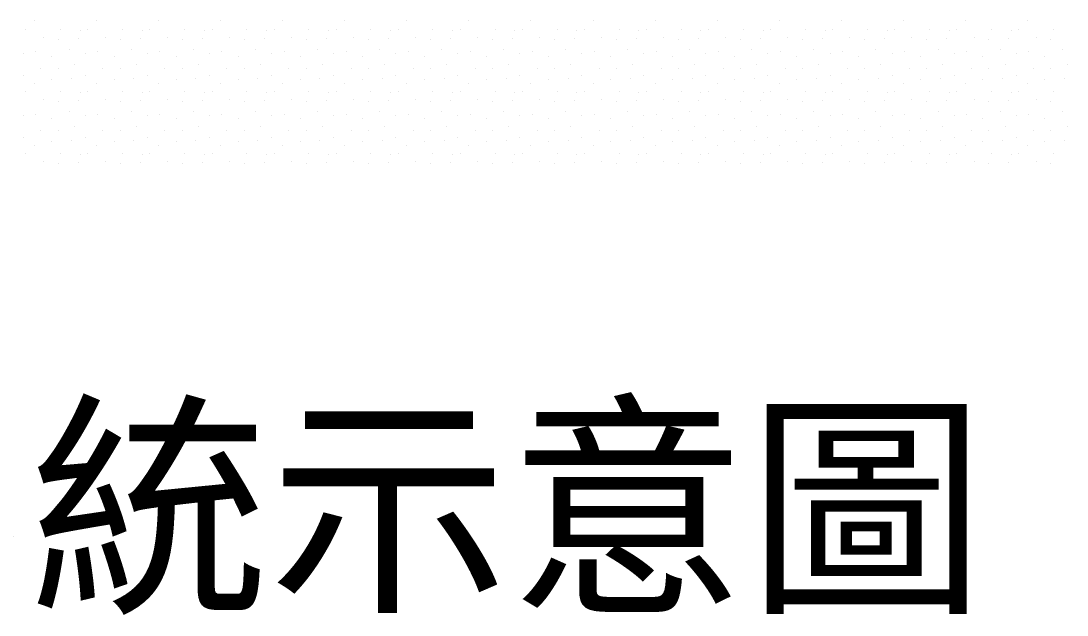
# Model space of a CAD drawing. Header units: millimetres. Extents: x 4664 to 8864, y -38 to 2932.
# Drawn here: x 7014.9 to 7194, y 546.8 to 648.5 of the extents above; entities that cross this region are included whole.
import ezdxf

# ---------------------------------------------------------------- set-up
doc = ezdxf.new("R2010")
doc.units = ezdxf.units.MM
doc.styles.add('微軟正黑體-30', font='Microsoft JhengHei.ttf', dxfattribs={"height": 30})

msp = doc.modelspace()

# ---------------------------------------------------------------- linework, layer by layer
at = {"lineweight": 5}
for p, q in [((7017.25, 648.52), (7017.25, 648.52)), ((7027.87, 648.52), (7027.87, 648.52)), ((7038.5, 648.52), (7038.5, 648.52)), ((7049.12, 648.52), (7049.12, 648.52)), ((7059.75, 648.52), (7059.75, 648.52)), ((7070.37, 648.52), (7070.37, 648.52)), ((7081, 648.52), (7081, 648.52)), ((7091.62, 648.52), (7091.62, 648.52)), ((7102.25, 648.52), (7102.25, 648.52)), ((7112.87, 648.52), (7112.87, 648.52)), ((7123.5, 648.52), (7123.5, 648.52)), ((7134.12, 648.52), (7134.12, 648.52)), ((7144.75, 648.52), (7144.75, 648.52)), ((7155.37, 648.52), (7155.37, 648.52)), ((7166, 648.52), (7166, 648.52)), ((7176.62, 648.52), (7176.62, 648.52)), ((7187.25, 648.52), (7187.25, 648.52)), ((7015.76, 647.03), (7015.76, 647.03)), ((7021.71, 647.03), (7021.71, 647.03)), ((7025.11, 646.82), (7025.11, 646.82)), ((7026.39, 647.03), (7026.39, 647.03)), ((7032.34, 647.03), (7032.34, 647.03)), ((7035.74, 646.82), (7035.74, 646.82)), ((7037.01, 647.03), (7037.01, 647.03)), ((7042.96, 647.03), (7042.96, 647.03)), ((7046.36, 646.82), (7046.36, 646.82)), ((7047.64, 647.03), (7047.64, 647.03)), ((7053.59, 647.03), (7053.59, 647.03)), ((7056.99, 646.82), (7056.99, 646.82)), ((7058.26, 647.03), (7058.26, 647.03)), ((7064.21, 647.03), (7064.21, 647.03)), ((7067.61, 646.82), (7067.61, 646.82)), ((7068.89, 647.03), (7068.89, 647.03)), ((7074.84, 647.03), (7074.84, 647.03)), ((7078.24, 646.82), (7078.24, 646.82)), ((7079.51, 647.03), (7079.51, 647.03)), ((7085.46, 647.03), (7085.46, 647.03)), ((7088.86, 646.82), (7088.86, 646.82)), ((7090.14, 647.03), (7090.14, 647.03)), ((7096.09, 647.03), (7096.09, 647.03)), ((7099.49, 646.82), (7099.49, 646.82)), ((7100.76, 647.03), (7100.76, 647.03)), ((7106.71, 647.03), (7106.71, 647.03)), ((7110.11, 646.82), (7110.11, 646.82)), ((7111.39, 647.03), (7111.39, 647.03)), ((7117.34, 647.03), (7117.34, 647.03)), ((7120.73, 646.82), (7120.73, 646.82)), ((7122.01, 647.03), (7122.01, 647.03)), ((7127.96, 647.03), (7127.96, 647.03)), ((7131.36, 646.82), (7131.36, 646.82)), ((7132.63, 647.03), (7132.63, 647.03)), ((7138.58, 647.03), (7138.58, 647.03)), ((7141.98, 646.82), (7141.98, 646.82)), ((7143.26, 647.03), (7143.26, 647.03)), ((7149.21, 647.03), (7149.21, 647.03)), ((7152.61, 646.82), (7152.61, 646.82)), ((7153.88, 647.03), (7153.88, 647.03)), ((7159.83, 647.03), (7159.83, 647.03)), ((7163.23, 646.82), (7163.23, 646.82)), ((7164.51, 647.03), (7164.51, 647.03)), ((7170.46, 647.03), (7170.46, 647.03)), ((7173.86, 646.82), (7173.86, 646.82)), ((7175.13, 647.03), (7175.13, 647.03)), ((7181.08, 647.03), (7181.08, 647.03)), ((7184.48, 646.82), (7184.48, 646.82)), ((7185.76, 647.03), (7185.76, 647.03)), ((7191.71, 647.03), (7191.71, 647.03)), ((7018.74, 645.76), (7018.74, 645.76)), ((7021.29, 645.33), (7021.29, 645.33)), ((7024.69, 645.54), (7024.69, 645.54)), ((7029.36, 645.76), (7029.36, 645.76)), ((7031.91, 645.33), (7031.91, 645.33)), ((7035.31, 645.54), (7035.31, 645.54)), ((7039.99, 645.76), (7039.99, 645.76)), ((7042.54, 645.33), (7042.54, 645.33)), ((7045.94, 645.54), (7045.94, 645.54)), ((7050.61, 645.76), (7050.61, 645.76)), ((7053.16, 645.33), (7053.16, 645.33)), ((7056.56, 645.54), (7056.56, 645.54)), ((7061.24, 645.76), (7061.24, 645.76)), ((7063.79, 645.33), (7063.79, 645.33)), ((7067.19, 645.54), (7067.19, 645.54)), ((7071.86, 645.76), (7071.86, 645.76)), ((7074.41, 645.33), (7074.41, 645.33)), ((7077.81, 645.54), (7077.81, 645.54)), ((7082.49, 645.76), (7082.49, 645.76)), ((7085.04, 645.33), (7085.04, 645.33)), ((7088.44, 645.54), (7088.44, 645.54)), ((7093.11, 645.76), (7093.11, 645.76)), ((7095.66, 645.33), (7095.66, 645.33)), ((7099.06, 645.54), (7099.06, 645.54)), ((7103.74, 645.76), (7103.74, 645.76)), ((7106.29, 645.33), (7106.29, 645.33)), ((7109.69, 645.54), (7109.69, 645.54)), ((7114.36, 645.76), (7114.36, 645.76)), ((7116.91, 645.33), (7116.91, 645.33)), ((7120.31, 645.54), (7120.31, 645.54)), ((7124.98, 645.76), (7124.98, 645.76)), ((7127.53, 645.33), (7127.53, 645.33)), ((7130.93, 645.54), (7130.93, 645.54)), ((7135.61, 645.76), (7135.61, 645.76)), ((7138.16, 645.33), (7138.16, 645.33)), ((7141.56, 645.54), (7141.56, 645.54)), ((7146.23, 645.76), (7146.23, 645.76)), ((7148.78, 645.33), (7148.78, 645.33)), ((7152.18, 645.54), (7152.18, 645.54)), ((7156.86, 645.76), (7156.86, 645.76)), ((7159.41, 645.33), (7159.41, 645.33)), ((7162.81, 645.54), (7162.81, 645.54)), ((7167.48, 645.76), (7167.48, 645.76)), ((7170.03, 645.33), (7170.03, 645.33)), ((7173.43, 645.54), (7173.43, 645.54)), ((7178.11, 645.76), (7178.11, 645.76)), ((7180.66, 645.33), (7180.66, 645.33)), ((7184.06, 645.54), (7184.06, 645.54)), ((7188.73, 645.76), (7188.73, 645.76)), ((7191.28, 645.33), (7191.28, 645.33)), ((7017.46, 643.21), (7017.46, 643.21)), ((7023.2, 643.63), (7023.2, 643.63)), ((7028.09, 643.21), (7028.09, 643.21)), ((7033.82, 643.63), (7033.82, 643.63)), ((7038.71, 643.21), (7038.71, 643.21)), ((7044.45, 643.63), (7044.45, 643.63)), ((7049.34, 643.21), (7049.34, 643.21)), ((7055.07, 643.63), (7055.07, 643.63)), ((7059.96, 643.21), (7059.96, 643.21)), ((7065.7, 643.63), (7065.7, 643.63)), ((7070.59, 643.21), (7070.59, 643.21)), ((7076.32, 643.63), (7076.32, 643.63)), ((7081.21, 643.21), (7081.21, 643.21)), ((7086.95, 643.63), (7086.95, 643.63)), ((7091.84, 643.21), (7091.84, 643.21)), ((7097.57, 643.63), (7097.57, 643.63)), ((7102.46, 643.21), (7102.46, 643.21)), ((7108.2, 643.63), (7108.2, 643.63)), ((7113.09, 643.21), (7113.09, 643.21)), ((7118.82, 643.63), (7118.82, 643.63)), ((7123.71, 643.21), (7123.71, 643.21)), ((7129.45, 643.63), (7129.45, 643.63)), ((7134.33, 643.21), (7134.33, 643.21)), ((7140.07, 643.63), (7140.07, 643.63)), ((7144.96, 643.21), (7144.96, 643.21)), ((7150.7, 643.63), (7150.7, 643.63)), ((7155.58, 643.21), (7155.58, 643.21)), ((7161.32, 643.63), (7161.32, 643.63)), ((7166.21, 643.21), (7166.21, 643.21)), ((7171.95, 643.63), (7171.95, 643.63)), ((7176.83, 643.21), (7176.83, 643.21)), ((7182.57, 643.63), (7182.57, 643.63)), ((7187.46, 643.21), (7187.46, 643.21)), ((7193.2, 643.63), (7193.2, 643.63)), ((7015.34, 642.99), (7015.34, 642.99)), ((7020.22, 642.36), (7020.22, 642.36)), ((7025.96, 642.99), (7025.96, 642.99)), ((7030.85, 642.36), (7030.85, 642.36)), ((7036.59, 642.99), (7036.59, 642.99)), ((7041.47, 642.36), (7041.47, 642.36)), ((7047.21, 642.99), (7047.21, 642.99)), ((7052.1, 642.36), (7052.1, 642.36)), ((7057.84, 642.99), (7057.84, 642.99)), ((7062.72, 642.36), (7062.72, 642.36)), ((7068.46, 642.99), (7068.46, 642.99)), ((7073.35, 642.36), (7073.35, 642.36)), ((7079.09, 642.99), (7079.09, 642.99)), ((7083.97, 642.36), (7083.97, 642.36)), ((7089.71, 642.99), (7089.71, 642.99)), ((7094.6, 642.36), (7094.6, 642.36)), ((7100.34, 642.99), (7100.34, 642.99)), ((7105.22, 642.36), (7105.22, 642.36)), ((7110.96, 642.99), (7110.96, 642.99)), ((7115.85, 642.36), (7115.85, 642.36)), ((7121.58, 642.99), (7121.58, 642.99)), ((7126.47, 642.36), (7126.47, 642.36)), ((7132.21, 642.99), (7132.21, 642.99)), ((7137.1, 642.36), (7137.1, 642.36)), ((7142.83, 642.99), (7142.83, 642.99)), ((7147.72, 642.36), (7147.72, 642.36)), ((7153.46, 642.99), (7153.46, 642.99)), ((7158.35, 642.36), (7158.35, 642.36)), ((7164.08, 642.99), (7164.08, 642.99)), ((7168.97, 642.36), (7168.97, 642.36)), ((7174.71, 642.99), (7174.71, 642.99)), ((7179.6, 642.36), (7179.6, 642.36)), ((7185.33, 642.99), (7185.33, 642.99)), ((7190.22, 642.36), (7190.22, 642.36)), ((7018.31, 640.44), (7018.31, 640.44)), ((7021.29, 640.44), (7021.29, 640.44)), ((7024.05, 641.08), (7024.05, 641.08)), ((7028.94, 640.44), (7028.94, 640.44)), ((7031.91, 640.44), (7031.91, 640.44)), ((7034.67, 641.08), (7034.67, 641.08)), ((7039.56, 640.44), (7039.56, 640.44)), ((7042.54, 640.44), (7042.54, 640.44)), ((7045.3, 641.08), (7045.3, 641.08)), ((7050.19, 640.44), (7050.19, 640.44)), ((7053.16, 640.44), (7053.16, 640.44)), ((7055.92, 641.08), (7055.92, 641.08)), ((7060.81, 640.44), (7060.81, 640.44)), ((7063.79, 640.44), (7063.79, 640.44)), ((7066.55, 641.08), (7066.55, 641.08)), ((7071.44, 640.44), (7071.44, 640.44)), ((7074.41, 640.44), (7074.41, 640.44)), ((7077.17, 641.08), (7077.17, 641.08)), ((7082.06, 640.44), (7082.06, 640.44)), ((7085.04, 640.44), (7085.04, 640.44)), ((7087.8, 641.08), (7087.8, 641.08)), ((7092.69, 640.44), (7092.69, 640.44)), ((7095.66, 640.44), (7095.66, 640.44)), ((7098.42, 641.08), (7098.42, 641.08)), ((7103.31, 640.44), (7103.31, 640.44)), ((7106.29, 640.44), (7106.29, 640.44)), ((7109.05, 641.08), (7109.05, 641.08)), ((7113.94, 640.44), (7113.94, 640.44)), ((7116.91, 640.44), (7116.91, 640.44)), ((7119.67, 641.08), (7119.67, 641.08)), ((7124.56, 640.44), (7124.56, 640.44)), ((7127.53, 640.44), (7127.53, 640.44)), ((7130.3, 641.08), (7130.3, 641.08)), ((7135.18, 640.44), (7135.18, 640.44)), ((7138.16, 640.44), (7138.16, 640.44)), ((7140.92, 641.08), (7140.92, 641.08)), ((7145.81, 640.44), (7145.81, 640.44)), ((7148.78, 640.44), (7148.78, 640.44)), ((7151.55, 641.08), (7151.55, 641.08)), ((7156.43, 640.44), (7156.43, 640.44)), ((7159.41, 640.44), (7159.41, 640.44)), ((7162.17, 641.08), (7162.17, 641.08)), ((7167.06, 640.44), (7167.06, 640.44)), ((7170.03, 640.44), (7170.03, 640.44)), ((7172.8, 641.08), (7172.8, 641.08)), ((7177.68, 640.44), (7177.68, 640.44)), ((7180.66, 640.44), (7180.66, 640.44)), ((7183.42, 641.08), (7183.42, 641.08)), ((7188.31, 640.44), (7188.31, 640.44)), ((7191.28, 640.44), (7191.28, 640.44)), ((7194.05, 641.08), (7194.05, 641.08)), ((7015.34, 639.17), (7015.34, 639.17)), ((7017.25, 637.89), (7017.25, 637.89)), ((7020.22, 638.53), (7020.22, 638.53)), ((7023.62, 638.74), (7023.62, 638.74)), ((7025.96, 639.17), (7025.96, 639.17)), ((7027.87, 637.89), (7027.87, 637.89)), ((7030.85, 638.53), (7030.85, 638.53)), ((7034.25, 638.74), (7034.25, 638.74)), ((7036.59, 639.17), (7036.59, 639.17)), ((7038.5, 637.89), (7038.5, 637.89)), ((7041.47, 638.53), (7041.47, 638.53)), ((7044.87, 638.74), (7044.87, 638.74)), ((7047.21, 639.17), (7047.21, 639.17)), ((7049.12, 637.89), (7049.12, 637.89)), ((7052.1, 638.53), (7052.1, 638.53)), ((7055.5, 638.74), (7055.5, 638.74)), ((7057.84, 639.17), (7057.84, 639.17)), ((7059.75, 637.89), (7059.75, 637.89)), ((7062.72, 638.53), (7062.72, 638.53)), ((7066.12, 638.74), (7066.12, 638.74)), ((7068.46, 639.17), (7068.46, 639.17)), ((7070.37, 637.89), (7070.37, 637.89)), ((7073.35, 638.53), (7073.35, 638.53)), ((7076.75, 638.74), (7076.75, 638.74)), ((7079.09, 639.17), (7079.09, 639.17)), ((7081, 637.89), (7081, 637.89)), ((7083.97, 638.53), (7083.97, 638.53)), ((7087.37, 638.74), (7087.37, 638.74)), ((7089.71, 639.17), (7089.71, 639.17)), ((7091.62, 637.89), (7091.62, 637.89)), ((7094.6, 638.53), (7094.6, 638.53)), ((7098, 638.74), (7098, 638.74)), ((7100.34, 639.17), (7100.34, 639.17)), ((7102.25, 637.89), (7102.25, 637.89)), ((7105.22, 638.53), (7105.22, 638.53)), ((7108.62, 638.74), (7108.62, 638.74)), ((7110.96, 639.17), (7110.96, 639.17)), ((7112.87, 637.89), (7112.87, 637.89)), ((7115.85, 638.53), (7115.85, 638.53)), ((7119.25, 638.74), (7119.25, 638.74)), ((7121.58, 639.17), (7121.58, 639.17)), ((7123.5, 637.89), (7123.5, 637.89)), ((7126.47, 638.53), (7126.47, 638.53)), ((7129.87, 638.74), (7129.87, 638.74)), ((7132.21, 639.17), (7132.21, 639.17)), ((7134.12, 637.89), (7134.12, 637.89)), ((7137.1, 638.53), (7137.1, 638.53)), ((7140.5, 638.74), (7140.5, 638.74)), ((7142.83, 639.17), (7142.83, 639.17)), ((7144.75, 637.89), (7144.75, 637.89)), ((7147.72, 638.53), (7147.72, 638.53)), ((7151.12, 638.74), (7151.12, 638.74)), ((7153.46, 639.17), (7153.46, 639.17)), ((7155.37, 637.89), (7155.37, 637.89)), ((7158.35, 638.53), (7158.35, 638.53)), ((7161.75, 638.74), (7161.75, 638.74)), ((7164.08, 639.17), (7164.08, 639.17)), ((7166, 637.89), (7166, 637.89)), ((7168.97, 638.53), (7168.97, 638.53)), ((7172.37, 638.74), (7172.37, 638.74)), ((7174.71, 639.17), (7174.71, 639.17)), ((7176.62, 637.89), (7176.62, 637.89)), ((7179.6, 638.53), (7179.6, 638.53)), ((7183, 638.74), (7183, 638.74)), ((7185.33, 639.17), (7185.33, 639.17)), ((7187.25, 637.89), (7187.25, 637.89)), ((7190.22, 638.53), (7190.22, 638.53)), ((7193.62, 638.74), (7193.62, 638.74)), ((7015.76, 636.41), (7015.76, 636.41)), ((7021.71, 636.41), (7021.71, 636.41)), ((7025.11, 636.19), (7025.11, 636.19)), ((7026.39, 636.41), (7026.39, 636.41)), ((7032.34, 636.41), (7032.34, 636.41)), ((7035.74, 636.19), (7035.74, 636.19)), ((7037.01, 636.41), (7037.01, 636.41)), ((7042.96, 636.41), (7042.96, 636.41)), ((7046.36, 636.19), (7046.36, 636.19)), ((7047.64, 636.41), (7047.64, 636.41)), ((7053.59, 636.41), (7053.59, 636.41)), ((7056.99, 636.19), (7056.99, 636.19)), ((7058.26, 636.41), (7058.26, 636.41)), ((7064.21, 636.41), (7064.21, 636.41)), ((7067.61, 636.19), (7067.61, 636.19)), ((7068.89, 636.41), (7068.89, 636.41)), ((7074.84, 636.41), (7074.84, 636.41)), ((7078.24, 636.19), (7078.24, 636.19)), ((7079.51, 636.41), (7079.51, 636.41)), ((7085.46, 636.41), (7085.46, 636.41)), ((7088.86, 636.19), (7088.86, 636.19)), ((7090.14, 636.41), (7090.14, 636.41)), ((7096.09, 636.41), (7096.09, 636.41)), ((7099.49, 636.19), (7099.49, 636.19)), ((7100.76, 636.41), (7100.76, 636.41)), ((7106.71, 636.41), (7106.71, 636.41)), ((7110.11, 636.19), (7110.11, 636.19)), ((7111.39, 636.41), (7111.39, 636.41)), ((7117.34, 636.41), (7117.34, 636.41)), ((7120.73, 636.19), (7120.73, 636.19)), ((7122.01, 636.41), (7122.01, 636.41)), ((7127.96, 636.41), (7127.96, 636.41)), ((7131.36, 636.19), (7131.36, 636.19)), ((7132.63, 636.41), (7132.63, 636.41)), ((7138.58, 636.41), (7138.58, 636.41)), ((7141.98, 636.19), (7141.98, 636.19)), ((7143.26, 636.41), (7143.26, 636.41)), ((7149.21, 636.41), (7149.21, 636.41)), ((7152.61, 636.19), (7152.61, 636.19)), ((7153.88, 636.41), (7153.88, 636.41)), ((7159.83, 636.41), (7159.83, 636.41)), ((7163.23, 636.19), (7163.23, 636.19)), ((7164.51, 636.41), (7164.51, 636.41)), ((7170.46, 636.41), (7170.46, 636.41)), ((7173.86, 636.19), (7173.86, 636.19)), ((7175.13, 636.41), (7175.13, 636.41)), ((7181.08, 636.41), (7181.08, 636.41)), ((7184.48, 636.19), (7184.48, 636.19)), ((7185.76, 636.41), (7185.76, 636.41)), ((7191.71, 636.41), (7191.71, 636.41)), ((7018.74, 635.13), (7018.74, 635.13)), ((7021.29, 634.71), (7021.29, 634.71)), ((7024.69, 634.92), (7024.69, 634.92)), ((7029.36, 635.13), (7029.36, 635.13)), ((7031.91, 634.71), (7031.91, 634.71)), ((7035.31, 634.92), (7035.31, 634.92)), ((7039.99, 635.13), (7039.99, 635.13)), ((7042.54, 634.71), (7042.54, 634.71)), ((7045.94, 634.92), (7045.94, 634.92)), ((7050.61, 635.13), (7050.61, 635.13)), ((7053.16, 634.71), (7053.16, 634.71)), ((7056.56, 634.92), (7056.56, 634.92)), ((7061.24, 635.13), (7061.24, 635.13)), ((7063.79, 634.71), (7063.79, 634.71)), ((7067.19, 634.92), (7067.19, 634.92)), ((7071.86, 635.13), (7071.86, 635.13)), ((7074.41, 634.71), (7074.41, 634.71)), ((7077.81, 634.92), (7077.81, 634.92)), ((7082.49, 635.13), (7082.49, 635.13)), ((7085.04, 634.71), (7085.04, 634.71)), ((7088.44, 634.92), (7088.44, 634.92)), ((7093.11, 635.13), (7093.11, 635.13)), ((7095.66, 634.71), (7095.66, 634.71)), ((7099.06, 634.92), (7099.06, 634.92)), ((7103.74, 635.13), (7103.74, 635.13)), ((7106.29, 634.71), (7106.29, 634.71)), ((7109.69, 634.92), (7109.69, 634.92)), ((7114.36, 635.13), (7114.36, 635.13)), ((7116.91, 634.71), (7116.91, 634.71)), ((7120.31, 634.92), (7120.31, 634.92)), ((7124.98, 635.13), (7124.98, 635.13)), ((7127.53, 634.71), (7127.53, 634.71)), ((7130.93, 634.92), (7130.93, 634.92)), ((7135.61, 635.13), (7135.61, 635.13)), ((7138.16, 634.71), (7138.16, 634.71)), ((7141.56, 634.92), (7141.56, 634.92)), ((7146.23, 635.13), (7146.23, 635.13)), ((7148.78, 634.71), (7148.78, 634.71)), ((7152.18, 634.92), (7152.18, 634.92)), ((7156.86, 635.13), (7156.86, 635.13)), ((7159.41, 634.71), (7159.41, 634.71)), ((7162.81, 634.92), (7162.81, 634.92)), ((7167.48, 635.13), (7167.48, 635.13)), ((7170.03, 634.71), (7170.03, 634.71)), ((7173.43, 634.92), (7173.43, 634.92)), ((7178.11, 635.13), (7178.11, 635.13)), ((7180.66, 634.71), (7180.66, 634.71)), ((7184.06, 634.92), (7184.06, 634.92)), ((7188.73, 635.13), (7188.73, 635.13)), ((7191.28, 634.71), (7191.28, 634.71)), ((7015.34, 632.37), (7015.34, 632.37)), ((7017.46, 632.58), (7017.46, 632.58)), ((7023.2, 633.01), (7023.2, 633.01)), ((7025.96, 632.37), (7025.96, 632.37)), ((7028.09, 632.58), (7028.09, 632.58)), ((7033.82, 633.01), (7033.82, 633.01)), ((7036.59, 632.37), (7036.59, 632.37)), ((7038.71, 632.58), (7038.71, 632.58)), ((7044.45, 633.01), (7044.45, 633.01)), ((7047.21, 632.37), (7047.21, 632.37)), ((7049.34, 632.58), (7049.34, 632.58)), ((7055.07, 633.01), (7055.07, 633.01)), ((7057.84, 632.37), (7057.84, 632.37)), ((7059.96, 632.58), (7059.96, 632.58)), ((7065.7, 633.01), (7065.7, 633.01)), ((7068.46, 632.37), (7068.46, 632.37)), ((7070.59, 632.58), (7070.59, 632.58)), ((7076.32, 633.01), (7076.32, 633.01)), ((7079.09, 632.37), (7079.09, 632.37)), ((7081.21, 632.58), (7081.21, 632.58)), ((7086.95, 633.01), (7086.95, 633.01)), ((7089.71, 632.37), (7089.71, 632.37)), ((7091.84, 632.58), (7091.84, 632.58)), ((7097.57, 633.01), (7097.57, 633.01)), ((7100.34, 632.37), (7100.34, 632.37)), ((7102.46, 632.58), (7102.46, 632.58)), ((7108.2, 633.01), (7108.2, 633.01)), ((7110.96, 632.37), (7110.96, 632.37)), ((7113.09, 632.58), (7113.09, 632.58)), ((7118.82, 633.01), (7118.82, 633.01)), ((7121.58, 632.37), (7121.58, 632.37)), ((7123.71, 632.58), (7123.71, 632.58)), ((7129.45, 633.01), (7129.45, 633.01)), ((7132.21, 632.37), (7132.21, 632.37)), ((7134.33, 632.58), (7134.33, 632.58)), ((7140.07, 633.01), (7140.07, 633.01)), ((7142.83, 632.37), (7142.83, 632.37)), ((7144.96, 632.58), (7144.96, 632.58)), ((7150.7, 633.01), (7150.7, 633.01)), ((7153.46, 632.37), (7153.46, 632.37)), ((7155.58, 632.58), (7155.58, 632.58)), ((7161.32, 633.01), (7161.32, 633.01)), ((7164.08, 632.37), (7164.08, 632.37)), ((7166.21, 632.58), (7166.21, 632.58)), ((7171.95, 633.01), (7171.95, 633.01)), ((7174.71, 632.37), (7174.71, 632.37)), ((7176.83, 632.58), (7176.83, 632.58)), ((7182.57, 633.01), (7182.57, 633.01)), ((7185.33, 632.37), (7185.33, 632.37)), ((7187.46, 632.58), (7187.46, 632.58)), ((7193.2, 633.01), (7193.2, 633.01)), ((7020.22, 631.73), (7020.22, 631.73)), ((7030.85, 631.73), (7030.85, 631.73)), ((7041.47, 631.73), (7041.47, 631.73)), ((7052.1, 631.73), (7052.1, 631.73)), ((7062.72, 631.73), (7062.72, 631.73)), ((7073.35, 631.73), (7073.35, 631.73)), ((7083.97, 631.73), (7083.97, 631.73)), ((7094.6, 631.73), (7094.6, 631.73)), ((7105.22, 631.73), (7105.22, 631.73)), ((7115.85, 631.73), (7115.85, 631.73)), ((7126.47, 631.73), (7126.47, 631.73)), ((7137.1, 631.73), (7137.1, 631.73)), ((7147.72, 631.73), (7147.72, 631.73)), ((7158.35, 631.73), (7158.35, 631.73)), ((7168.97, 631.73), (7168.97, 631.73)), ((7179.6, 631.73), (7179.6, 631.73)), ((7190.22, 631.73), (7190.22, 631.73)), ((7018.31, 629.82), (7018.31, 629.82)), ((7021.29, 629.82), (7021.29, 629.82)), ((7024.05, 630.46), (7024.05, 630.46)), ((7028.94, 629.82), (7028.94, 629.82)), ((7031.91, 629.82), (7031.91, 629.82)), ((7034.67, 630.46), (7034.67, 630.46)), ((7039.56, 629.82), (7039.56, 629.82)), ((7042.54, 629.82), (7042.54, 629.82)), ((7045.3, 630.46), (7045.3, 630.46)), ((7050.19, 629.82), (7050.19, 629.82)), ((7053.16, 629.82), (7053.16, 629.82)), ((7055.92, 630.46), (7055.92, 630.46)), ((7060.81, 629.82), (7060.81, 629.82)), ((7063.79, 629.82), (7063.79, 629.82)), ((7066.55, 630.46), (7066.55, 630.46)), ((7071.44, 629.82), (7071.44, 629.82)), ((7074.41, 629.82), (7074.41, 629.82)), ((7077.17, 630.46), (7077.17, 630.46)), ((7082.06, 629.82), (7082.06, 629.82)), ((7085.04, 629.82), (7085.04, 629.82)), ((7087.8, 630.46), (7087.8, 630.46)), ((7092.69, 629.82), (7092.69, 629.82)), ((7095.66, 629.82), (7095.66, 629.82)), ((7098.42, 630.46), (7098.42, 630.46)), ((7103.31, 629.82), (7103.31, 629.82)), ((7106.29, 629.82), (7106.29, 629.82)), ((7109.05, 630.46), (7109.05, 630.46)), ((7113.94, 629.82), (7113.94, 629.82)), ((7116.91, 629.82), (7116.91, 629.82)), ((7119.67, 630.46), (7119.67, 630.46)), ((7124.56, 629.82), (7124.56, 629.82)), ((7127.53, 629.82), (7127.53, 629.82)), ((7130.3, 630.46), (7130.3, 630.46)), ((7135.18, 629.82), (7135.18, 629.82)), ((7138.16, 629.82), (7138.16, 629.82)), ((7140.92, 630.46), (7140.92, 630.46)), ((7145.81, 629.82), (7145.81, 629.82)), ((7148.78, 629.82), (7148.78, 629.82)), ((7151.55, 630.46), (7151.55, 630.46)), ((7156.43, 629.82), (7156.43, 629.82)), ((7159.41, 629.82), (7159.41, 629.82)), ((7162.17, 630.46), (7162.17, 630.46)), ((7167.06, 629.82), (7167.06, 629.82)), ((7170.03, 629.82), (7170.03, 629.82)), ((7172.8, 630.46), (7172.8, 630.46)), ((7177.68, 629.82), (7177.68, 629.82)), ((7180.66, 629.82), (7180.66, 629.82)), ((7183.42, 630.46), (7183.42, 630.46)), ((7188.31, 629.82), (7188.31, 629.82)), ((7191.28, 629.82), (7191.28, 629.82)), ((7194.05, 630.46), (7194.05, 630.46)), ((7015.34, 628.54), (7015.34, 628.54)), ((7017.25, 627.27), (7017.25, 627.27)), ((7020.22, 627.91), (7020.22, 627.91)), ((7023.62, 628.12), (7023.62, 628.12)), ((7025.96, 628.54), (7025.96, 628.54)), ((7027.87, 627.27), (7027.87, 627.27)), ((7030.85, 627.91), (7030.85, 627.91)), ((7034.25, 628.12), (7034.25, 628.12)), ((7036.59, 628.54), (7036.59, 628.54)), ((7038.5, 627.27), (7038.5, 627.27)), ((7041.47, 627.91), (7041.47, 627.91)), ((7044.87, 628.12), (7044.87, 628.12)), ((7047.21, 628.54), (7047.21, 628.54)), ((7049.12, 627.27), (7049.12, 627.27)), ((7052.1, 627.91), (7052.1, 627.91)), ((7055.5, 628.12), (7055.5, 628.12)), ((7057.84, 628.54), (7057.84, 628.54)), ((7059.75, 627.27), (7059.75, 627.27)), ((7062.72, 627.91), (7062.72, 627.91)), ((7066.12, 628.12), (7066.12, 628.12)), ((7068.46, 628.54), (7068.46, 628.54)), ((7070.37, 627.27), (7070.37, 627.27)), ((7073.35, 627.91), (7073.35, 627.91)), ((7076.75, 628.12), (7076.75, 628.12)), ((7079.09, 628.54), (7079.09, 628.54)), ((7081, 627.27), (7081, 627.27)), ((7083.97, 627.91), (7083.97, 627.91)), ((7087.37, 628.12), (7087.37, 628.12)), ((7089.71, 628.54), (7089.71, 628.54)), ((7091.62, 627.27), (7091.62, 627.27)), ((7094.6, 627.91), (7094.6, 627.91)), ((7098, 628.12), (7098, 628.12)), ((7100.34, 628.54), (7100.34, 628.54)), ((7102.25, 627.27), (7102.25, 627.27)), ((7105.22, 627.91), (7105.22, 627.91)), ((7108.62, 628.12), (7108.62, 628.12)), ((7110.96, 628.54), (7110.96, 628.54)), ((7112.87, 627.27), (7112.87, 627.27)), ((7115.85, 627.91), (7115.85, 627.91)), ((7119.25, 628.12), (7119.25, 628.12)), ((7121.58, 628.54), (7121.58, 628.54)), ((7123.5, 627.27), (7123.5, 627.27)), ((7126.47, 627.91), (7126.47, 627.91)), ((7129.87, 628.12), (7129.87, 628.12)), ((7132.21, 628.54), (7132.21, 628.54)), ((7134.12, 627.27), (7134.12, 627.27)), ((7137.1, 627.91), (7137.1, 627.91)), ((7140.5, 628.12), (7140.5, 628.12)), ((7142.83, 628.54), (7142.83, 628.54)), ((7144.75, 627.27), (7144.75, 627.27)), ((7147.72, 627.91), (7147.72, 627.91)), ((7151.12, 628.12), (7151.12, 628.12)), ((7153.46, 628.54), (7153.46, 628.54)), ((7155.37, 627.27), (7155.37, 627.27)), ((7158.35, 627.91), (7158.35, 627.91)), ((7161.75, 628.12), (7161.75, 628.12)), ((7164.08, 628.54), (7164.08, 628.54)), ((7166, 627.27), (7166, 627.27)), ((7168.97, 627.91), (7168.97, 627.91)), ((7172.37, 628.12), (7172.37, 628.12)), ((7174.71, 628.54), (7174.71, 628.54)), ((7176.62, 627.27), (7176.62, 627.27)), ((7179.6, 627.91), (7179.6, 627.91)), ((7183, 628.12), (7183, 628.12)), ((7185.33, 628.54), (7185.33, 628.54)), ((7187.25, 627.27), (7187.25, 627.27)), ((7190.22, 627.91), (7190.22, 627.91)), ((7193.62, 628.12), (7193.62, 628.12)), ((7015.76, 625.78), (7015.76, 625.78)), ((7021.71, 625.78), (7021.71, 625.78)), ((7025.11, 625.57), (7025.11, 625.57)), ((7026.39, 625.78), (7026.39, 625.78)), ((7032.34, 625.78), (7032.34, 625.78)), ((7035.74, 625.57), (7035.74, 625.57)), ((7037.01, 625.78), (7037.01, 625.78)), ((7042.96, 625.78), (7042.96, 625.78)), ((7046.36, 625.57), (7046.36, 625.57)), ((7047.64, 625.78), (7047.64, 625.78)), ((7053.59, 625.78), (7053.59, 625.78)), ((7056.99, 625.57), (7056.99, 625.57)), ((7058.26, 625.78), (7058.26, 625.78)), ((7064.21, 625.78), (7064.21, 625.78)), ((7067.61, 625.57), (7067.61, 625.57)), ((7068.89, 625.78), (7068.89, 625.78)), ((7074.84, 625.78), (7074.84, 625.78)), ((7078.24, 625.57), (7078.24, 625.57)), ((7079.51, 625.78), (7079.51, 625.78)), ((7085.46, 625.78), (7085.46, 625.78)), ((7088.86, 625.57), (7088.86, 625.57)), ((7090.14, 625.78), (7090.14, 625.78)), ((7096.09, 625.78), (7096.09, 625.78)), ((7099.49, 625.57), (7099.49, 625.57)), ((7100.76, 625.78), (7100.76, 625.78)), ((7106.71, 625.78), (7106.71, 625.78)), ((7110.11, 625.57), (7110.11, 625.57)), ((7111.39, 625.78), (7111.39, 625.78)), ((7117.34, 625.78), (7117.34, 625.78)), ((7120.73, 625.57), (7120.73, 625.57)), ((7122.01, 625.78), (7122.01, 625.78)), ((7127.96, 625.78), (7127.96, 625.78)), ((7131.36, 625.57), (7131.36, 625.57)), ((7132.63, 625.78), (7132.63, 625.78)), ((7138.58, 625.78), (7138.58, 625.78)), ((7141.98, 625.57), (7141.98, 625.57)), ((7143.26, 625.78), (7143.26, 625.78)), ((7149.21, 625.78), (7149.21, 625.78)), ((7152.61, 625.57), (7152.61, 625.57)), ((7153.88, 625.78), (7153.88, 625.78)), ((7159.83, 625.78), (7159.83, 625.78)), ((7163.23, 625.57), (7163.23, 625.57)), ((7164.51, 625.78), (7164.51, 625.78)), ((7170.46, 625.78), (7170.46, 625.78)), ((7173.86, 625.57), (7173.86, 625.57)), ((7175.13, 625.78), (7175.13, 625.78)), ((7181.08, 625.78), (7181.08, 625.78)), ((7184.48, 625.57), (7184.48, 625.57)), ((7185.76, 625.78), (7185.76, 625.78)), ((7191.71, 625.78), (7191.71, 625.78)), ((7018.74, 624.51), (7018.74, 624.51)), ((7021.29, 624.08), (7021.29, 624.08)), ((7024.69, 624.29), (7024.69, 624.29)), ((7029.36, 624.51), (7029.36, 624.51)), ((7031.91, 624.08), (7031.91, 624.08)), ((7035.31, 624.29), (7035.31, 624.29)), ((7039.99, 624.51), (7039.99, 624.51)), ((7042.54, 624.08), (7042.54, 624.08)), ((7045.94, 624.29), (7045.94, 624.29)), ((7050.61, 624.51), (7050.61, 624.51)), ((7053.16, 624.08), (7053.16, 624.08)), ((7056.56, 624.29), (7056.56, 624.29)), ((7061.24, 624.51), (7061.24, 624.51)), ((7063.79, 624.08), (7063.79, 624.08)), ((7067.19, 624.29), (7067.19, 624.29)), ((7071.86, 624.51), (7071.86, 624.51)), ((7074.41, 624.08), (7074.41, 624.08)), ((7077.81, 624.29), (7077.81, 624.29)), ((7082.49, 624.51), (7082.49, 624.51)), ((7085.04, 624.08), (7085.04, 624.08)), ((7088.44, 624.29), (7088.44, 624.29)), ((7093.11, 624.51), (7093.11, 624.51)), ((7095.66, 624.08), (7095.66, 624.08)), ((7099.06, 624.29), (7099.06, 624.29)), ((7103.74, 624.51), (7103.74, 624.51)), ((7106.29, 624.08), (7106.29, 624.08)), ((7109.69, 624.29), (7109.69, 624.29)), ((7114.36, 624.51), (7114.36, 624.51)), ((7116.91, 624.08), (7116.91, 624.08)), ((7120.31, 624.29), (7120.31, 624.29)), ((7124.98, 624.51), (7124.98, 624.51)), ((7127.53, 624.08), (7127.53, 624.08)), ((7130.93, 624.29), (7130.93, 624.29)), ((7135.61, 624.51), (7135.61, 624.51)), ((7138.16, 624.08), (7138.16, 624.08)), ((7141.56, 624.29), (7141.56, 624.29)), ((7146.23, 624.51), (7146.23, 624.51)), ((7148.78, 624.08), (7148.78, 624.08)), ((7152.18, 624.29), (7152.18, 624.29)), ((7156.86, 624.51), (7156.86, 624.51)), ((7159.41, 624.08), (7159.41, 624.08)), ((7162.81, 624.29), (7162.81, 624.29)), ((7167.48, 624.51), (7167.48, 624.51)), ((7170.03, 624.08), (7170.03, 624.08)), ((7173.43, 624.29), (7173.43, 624.29)), ((7178.11, 624.51), (7178.11, 624.51)), ((7180.66, 624.08), (7180.66, 624.08)), ((7184.06, 624.29), (7184.06, 624.29)), ((7188.73, 624.51), (7188.73, 624.51)), ((7191.28, 624.08), (7191.28, 624.08))]:
    msp.add_line(p, q, dxfattribs=at)

# ---------------------------------------------------------------- texts
at = {"lineweight": 5, "style": '微軟正黑體-30'}
msp.add_text('方型雨水過濾回收過濾系統示意圖', height=30, dxfattribs=at).set_placement((6566.35, 550.23, 326.37))

doc.saveas('drawing.dxf')
